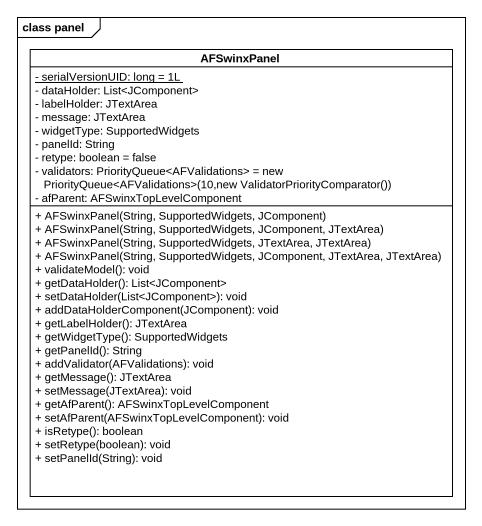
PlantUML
@startuml
mainframe class panel
hide circle
hide empty members
skinparam classAttributeIconSize 0
class AFSwinxPanel {
  {static} - serialVersionUID: long = 1L
  - dataHolder: List<JComponent>
  - labelHolder: JTextArea
  - message: JTextArea
  - widgetType: SupportedWidgets
  - panelId: String
  - retype: boolean = false
  {field} - validators: PriorityQueue<AFValidations> = new PriorityQueue<AFValidations>(10,new ValidatorPriorityComparator())
  - afParent: AFSwinxTopLevelComponent
  + AFSwinxPanel(String, SupportedWidgets, JComponent)
  + AFSwinxPanel(String, SupportedWidgets, JComponent, JTextArea)
  + AFSwinxPanel(String, SupportedWidgets, JTextArea, JTextArea)
  + AFSwinxPanel(String, SupportedWidgets, JComponent, JTextArea, JTextArea)
  + validateModel(): void
  + getDataHolder(): List<JComponent>
  + setDataHolder(List<JComponent>): void
  + addDataHolderComponent(JComponent): void
  + getLabelHolder(): JTextArea
  + getWidgetType(): SupportedWidgets
  + getPanelId(): String
  + addValidator(AFValidations): void
  + getMessage(): JTextArea
  + setMessage(JTextArea): void
  + getAfParent(): AFSwinxTopLevelComponent
  + setAfParent(AFSwinxTopLevelComponent): void
  + isRetype(): boolean
  + setRetype(boolean): void
  + setPanelId(String): void
}
@enduml
